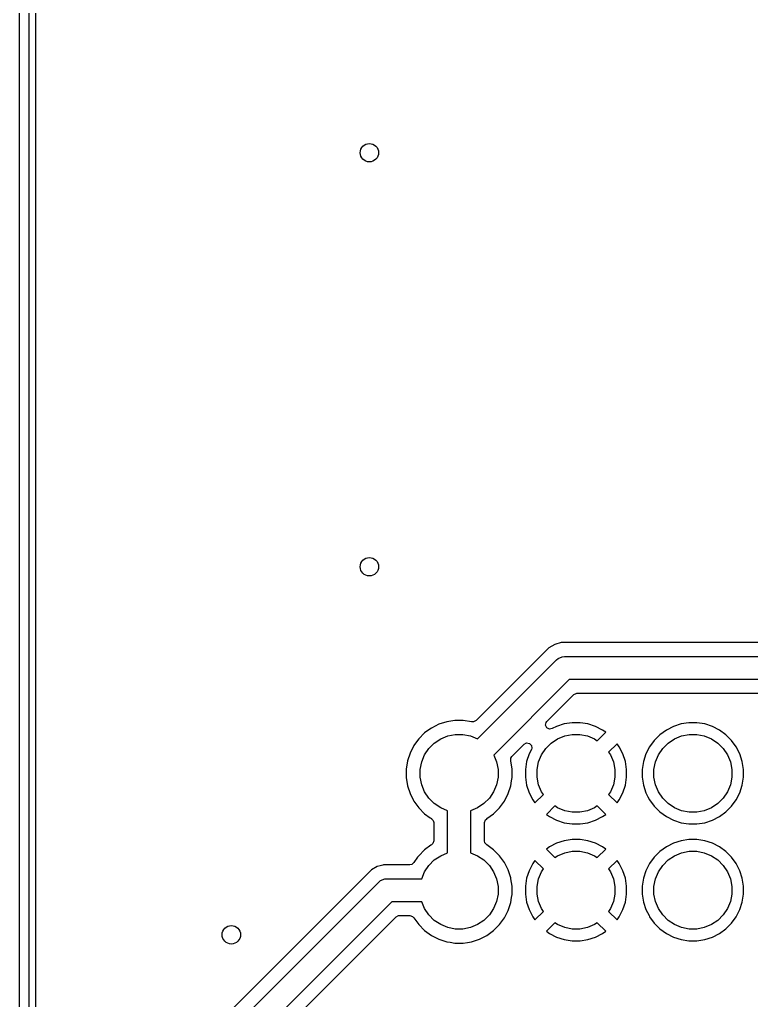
# Model space of a CAD drawing. Extents: x 0 to 130, y -140 to 0.
# Drawn here: x -0.1 to 15.8, y -48.43 to -27.11 of the extents above; entities that cross this region are included whole.
import ezdxf

# ---------------------------------------------------------------- set-up
doc = ezdxf.new("R2010")
doc.units = 0
doc.layers.add('BLACK', color=7, linetype='CONTINUOUS')

msp = doc.modelspace()

# ---------------------------------------------------------------- linework, layer by layer
at = {"layer": 'BLACK', "linetype": 'CONTINUOUS'}
for p, q in [((-0.1, -140), (-0.1, 0)), ((0.1, -0.1), (0.1, -139.9)), ((0.2505, -28.290424), (0.2505, -25.272)), ((0.2505, -51.795525), (0.2505, -28.290424)), ((11.527515, -40.687016), (11.401985, -40.75949)), ((11.667525, -40.6495), (11.527515, -40.687016)), ((27.552475, -40.6495), (11.667525, -40.6495)), ((11.401985, -40.75949), (9.818337, -42.343136)), ((9.847428, -42.739017), (11.563223, -41.023223)), ((11.563223, -41.023223), (11.601102, -40.992137)), ((11.601102, -40.992137), (11.601107, -40.992133)), ((11.601107, -40.992133), (11.691227, -40.954804)), ((11.691227, -40.954804), (11.74, -40.95)), ((11.74, -40.95), (27.48, -40.95)), ((11.843554, -41.45), (10.200982, -43.092571)), ((27.376446, -41.45), (11.843554, -41.45)), ((11.565645, -42.152879), (11.93903, -41.779496)), ((11.93903, -41.779496), (11.993546, -41.751719)), ((11.993546, -41.751719), (12.009033, -41.7505)), ((12.009033, -41.7505), (27.210967, -41.7505)), ((11.357684, -42.36084), (11.565645, -42.152879)), ((9.180593, -42.367828), (9.008362, -42.423788)), ((9.359451, -42.3395), (9.180593, -42.367828)), ((9.359454, -42.3395), (9.359451, -42.3395)), ((9.540546, -42.3395), (9.359454, -42.3395)), ((9.540549, -42.3395), (9.540546, -42.3395)), ((9.719412, -42.367828), (9.540549, -42.3395)), ((9.72319, -42.368736), (9.719412, -42.367828)), ((9.72343, -42.367733), (9.72319, -42.368736)), ((9.76382, -42.370913), (9.72343, -42.367733)), ((9.818337, -42.343136), (9.76382, -42.370913)), ((11.329908, -42.446328), (11.33948, -42.385896)), ((11.33948, -42.385896), (11.357684, -42.36084)), ((11.73242, -42.417084), (11.567748, -42.470589)), ((11.903425, -42.39), (11.73242, -42.417084)), ((12.076575, -42.39), (11.903425, -42.39)), ((12.247579, -42.417084), (12.076575, -42.39)), ((12.412248, -42.470588), (12.247579, -42.417084)), ((14.272293, -42.416598), (14.107561, -42.470123)), ((14.272297, -42.416597), (14.272293, -42.416598)), ((14.443386, -42.3895), (14.272297, -42.416597)), ((14.443389, -42.3895), (14.443386, -42.3895)), ((14.616611, -42.3895), (14.443389, -42.3895)), ((14.616614, -42.3895), (14.616611, -42.3895)), ((14.787702, -42.416597), (14.616614, -42.3895)), ((14.787706, -42.416598), (14.787702, -42.416597)), ((14.952438, -42.470123), (14.787706, -42.416598)), ((8.700499, -42.612447), (8.572447, -42.740499)), ((8.815873, -42.528623), (8.700499, -42.612447)), ((8.847008, -42.506002), (8.815873, -42.528623)), ((9.008362, -42.423788), (8.847008, -42.506002)), ((11.357685, -42.500845), (11.329908, -42.446328)), ((11.412201, -42.528623), (11.357685, -42.500845)), ((11.472633, -42.519052), (11.412201, -42.528623)), ((11.567748, -42.470589), (11.472633, -42.519052)), ((12.566523, -42.549195), (12.412248, -42.470588)), ((12.451505, -42.781004), (12.634169, -42.598341)), ((12.634169, -42.598341), (12.566523, -42.549195)), ((13.953214, -42.548766), (13.813073, -42.650585)), ((14.107558, -42.470125), (13.953214, -42.548766)), ((14.107561, -42.470123), (14.107558, -42.470125)), ((14.952441, -42.470125), (14.952438, -42.470123)), ((15.106785, -42.548766), (14.952441, -42.470125)), ((15.106787, -42.548767), (15.106785, -42.548766)), ((15.106788, -42.548768), (15.106787, -42.548767)), ((15.246928, -42.650586), (15.106788, -42.548768)), ((8.548781, -42.773073), (8.466002, -42.887008)), ((8.572447, -42.740499), (8.548781, -42.773073)), ((8.792941, -42.950766), (8.910766, -42.832941)), ((8.910766, -42.832941), (9.049313, -42.740367)), ((9.049313, -42.740367), (9.203258, -42.676601)), ((9.203258, -42.676601), (9.366685, -42.644093)), ((9.366685, -42.644093), (9.533315, -42.644093)), ((9.533315, -42.644093), (9.696742, -42.676601)), ((9.696742, -42.676601), (9.847428, -42.739017)), ((10.86084, -42.857685), (10.915356, -42.829908)), ((10.915356, -42.829908), (10.975788, -42.839479)), ((10.975788, -42.839479), (11.019053, -42.882744)), ((11.332941, -42.950766), (11.450766, -42.832941)), ((11.450766, -42.832941), (11.589313, -42.740367)), ((11.589313, -42.740367), (11.743258, -42.676601)), ((11.743258, -42.676601), (11.906685, -42.644093)), ((11.906685, -42.644093), (12.073315, -42.644093)), ((12.073315, -42.644093), (12.236742, -42.676601)), ((12.236742, -42.676601), (12.390687, -42.740367)), ((12.390687, -42.740367), (12.451505, -42.781004)), ((12.881657, -42.845829), (12.698993, -43.028491)), ((12.930801, -42.913471), (12.881657, -42.845829)), ((13.690585, -42.773073), (13.588766, -42.913214)), ((13.813073, -42.650585), (13.690585, -42.773073)), ((13.872941, -42.950766), (13.990766, -42.832941)), ((13.990766, -42.832941), (14.129313, -42.740367)), ((14.129313, -42.740367), (14.283258, -42.676601)), ((14.283258, -42.676601), (14.446685, -42.644093)), ((14.446685, -42.644093), (14.613315, -42.644093)), ((14.613315, -42.644093), (14.776742, -42.676601)), ((14.776742, -42.676601), (14.930687, -42.740367)), ((14.930687, -42.740367), (15.069234, -42.832941)), ((15.069234, -42.832941), (15.187059, -42.950766)), ((15.369414, -42.773072), (15.246928, -42.650586)), ((15.471232, -42.913212), (15.369414, -42.773072)), ((8.383788, -43.048362), (8.327828, -43.220593)), ((8.466002, -42.887008), (8.383788, -43.048362)), ((8.700367, -43.089313), (8.792941, -42.950766)), ((10.596864, -43.12166), (10.86084, -42.857685)), ((11.019053, -42.972634), (10.970588, -43.067751)), ((11.019053, -42.882744), (11.028624, -42.943176)), ((11.028624, -42.943176), (11.019053, -42.972634)), ((11.240367, -43.089313), (11.332941, -42.950766)), ((12.698993, -43.028491), (12.739633, -43.089313)), ((12.930804, -42.913475), (12.930801, -42.913471)), ((13.009411, -43.067751), (12.930804, -42.913475)), ((13.588766, -42.913214), (13.510125, -43.067558)), ((13.780367, -43.089313), (13.872941, -42.950766)), ((15.187059, -42.950766), (15.279633, -43.089313)), ((15.549873, -43.067555), (15.471232, -42.913212)), ((8.327828, -43.220593), (8.2995, -43.39945)), ((8.604093, -43.406685), (8.636601, -43.243258)), ((8.636601, -43.243258), (8.700367, -43.089313)), ((10.200982, -43.092571), (10.263399, -43.243258)), ((10.263399, -43.243258), (10.295907, -43.406685)), ((10.571264, -43.21681), (10.572713, -43.216461)), ((10.572171, -43.220587), (10.571264, -43.21681)), ((10.6005, -43.39945), (10.572171, -43.220587)), ((10.572711, -43.161076), (10.596864, -43.12166)), ((10.572713, -43.216461), (10.572711, -43.161076)), ((10.917084, -43.23242), (10.89, -43.403424)), ((10.970588, -43.067751), (10.917084, -43.23242)), ((11.144093, -43.406685), (11.176601, -43.243258)), ((11.176601, -43.243258), (11.240367, -43.089313)), ((12.739633, -43.089313), (12.803399, -43.243258)), ((12.803399, -43.243258), (12.835907, -43.406685)), ((13.062915, -43.23242), (13.009411, -43.067751)), ((13.089994, -43.403385), (13.062915, -43.23242)), ((13.456597, -43.232297), (13.4295, -43.403385)), ((13.456598, -43.232293), (13.456597, -43.232297)), ((13.510123, -43.067561), (13.456598, -43.232293)), ((13.510125, -43.067558), (13.510123, -43.067561)), ((13.684093, -43.406685), (13.716601, -43.243258)), ((13.716601, -43.243258), (13.780367, -43.089313)), ((15.279633, -43.089313), (15.343399, -43.243258)), ((15.343399, -43.243258), (15.375907, -43.406685)), ((15.549873, -43.067557), (15.549873, -43.067555)), ((15.549874, -43.067558), (15.549873, -43.067557)), ((15.549876, -43.067561), (15.549874, -43.067558)), ((15.603401, -43.232293), (15.549876, -43.067561)), ((15.603402, -43.232297), (15.603401, -43.232293)), ((15.6305, -43.403385), (15.603402, -43.232297)), ((8.2995, -43.39945), (8.2995, -43.580549)), ((8.604093, -43.573315), (8.604093, -43.406685)), ((10.295907, -43.406685), (10.295907, -43.573315)), ((10.6005, -43.580549), (10.6005, -43.39945)), ((10.89, -43.403424), (10.89, -43.576575)), ((11.144093, -43.573315), (11.144093, -43.406685)), ((12.835907, -43.406685), (12.835907, -43.573315)), ((13.09, -43.403424), (13.089994, -43.403385)), ((13.09, -43.576575), (13.09, -43.403424)), ((13.4295, -43.403385), (13.4295, -43.576614)), ((13.684093, -43.573315), (13.684093, -43.406685)), ((15.375907, -43.406685), (15.375907, -43.573315)), ((15.6305, -43.576614), (15.6305, -43.403385)), ((8.2995, -43.580549), (8.327828, -43.759406)), ((8.636601, -43.736742), (8.604093, -43.573315)), ((10.295907, -43.573315), (10.263399, -43.736742)), ((10.572171, -43.759409), (10.588963, -43.653389)), ((10.588963, -43.653389), (10.6005, -43.580549)), ((10.89, -43.576575), (10.917084, -43.747579)), ((11.176601, -43.736742), (11.144093, -43.573315)), ((12.835907, -43.573315), (12.803399, -43.736742)), ((13.062915, -43.747579), (13.09, -43.576575)), ((13.4295, -43.576614), (13.456597, -43.747702)), ((13.716601, -43.736742), (13.684093, -43.573315)), ((15.375907, -43.573315), (15.343399, -43.736742)), ((15.603402, -43.747702), (15.6305, -43.576614)), ((8.327828, -43.759406), (8.383788, -43.931637)), ((8.700367, -43.890687), (8.636601, -43.736742)), ((8.792941, -44.029234), (8.700367, -43.890687)), ((10.199633, -43.890687), (10.107059, -44.029234)), ((10.263399, -43.736742), (10.199633, -43.890687)), ((10.516211, -43.931639), (10.572171, -43.759409)), ((10.917084, -43.747579), (10.970588, -43.912248)), ((10.970588, -43.912248), (11.049195, -44.066523)), ((11.240367, -43.890687), (11.176601, -43.736742)), ((11.281004, -43.951505), (11.240367, -43.890687)), ((12.739633, -43.890687), (12.698994, -43.951506)), ((12.803399, -43.736742), (12.739633, -43.890687)), ((12.930805, -44.066522), (13.009411, -43.912248)), ((13.009411, -43.912248), (13.062915, -43.747579)), ((13.456597, -43.747702), (13.456598, -43.747706)), ((13.456598, -43.747706), (13.510123, -43.912438)), ((13.510123, -43.912438), (13.510125, -43.912441)), ((13.510125, -43.912441), (13.553566, -43.997701)), ((13.780367, -43.890687), (13.716601, -43.736742)), ((13.872941, -44.029234), (13.780367, -43.890687)), ((15.279633, -43.890687), (15.187059, -44.029234)), ((15.343399, -43.736742), (15.279633, -43.890687)), ((15.471232, -44.066788), (15.549873, -43.912445)), ((15.549873, -43.912445), (15.549874, -43.91244)), ((15.549874, -43.91244), (15.549876, -43.912438)), ((15.549876, -43.912438), (15.603401, -43.747706)), ((15.603401, -43.747706), (15.603402, -43.747702)), ((8.383788, -43.931637), (8.452649, -44.066785)), ((8.452649, -44.066785), (8.466004, -44.092994)), ((8.466004, -44.092994), (8.572447, -44.239501)), ((8.910766, -44.147059), (8.792941, -44.029234)), ((10.107059, -44.029234), (9.989234, -44.147059)), ((10.327553, -44.239501), (10.433996, -44.092994)), ((10.433996, -44.092994), (10.516211, -43.931639)), ((11.049195, -44.066523), (11.098341, -44.134169)), ((11.098341, -44.134169), (11.281004, -43.951505)), ((12.698994, -43.951506), (12.881657, -44.134169)), ((12.881657, -44.134169), (12.930805, -44.066522)), ((13.553566, -43.997701), (13.588768, -44.066788)), ((13.588768, -44.066788), (13.690586, -44.206928)), ((13.990766, -44.147059), (13.872941, -44.029234)), ((15.187059, -44.029234), (15.069234, -44.147059)), ((15.369414, -44.206928), (15.471232, -44.066788)), ((8.572447, -44.239501), (8.700499, -44.367553)), ((9.049313, -44.239633), (8.910766, -44.147059)), ((9.2, -44.302049), (9.049313, -44.239633)), ((9.2, -45.21795), (9.2, -44.302049)), ((9.850687, -44.239633), (9.7, -44.302049)), ((9.7, -44.302049), (9.7, -45.21795)), ((9.989234, -44.147059), (9.850687, -44.239633)), ((10.199501, -44.367553), (10.327553, -44.239501)), ((11.528491, -44.198993), (11.345829, -44.381657)), ((11.589313, -44.239633), (11.528491, -44.198993)), ((11.743258, -44.303399), (11.589313, -44.239633)), ((11.906685, -44.335907), (11.743258, -44.303399)), ((12.073315, -44.335907), (11.906685, -44.335907)), ((12.236742, -44.303399), (12.073315, -44.335907)), ((12.390687, -44.239633), (12.236742, -44.303399)), ((12.451506, -44.198994), (12.390687, -44.239633)), ((12.634169, -44.381657), (12.451506, -44.198994)), ((13.690586, -44.206928), (13.813072, -44.329414)), ((13.813072, -44.329414), (13.953212, -44.431232)), ((14.129313, -44.239633), (13.990766, -44.147059)), ((14.283258, -44.303399), (14.129313, -44.239633)), ((14.446685, -44.335907), (14.283258, -44.303399)), ((14.613315, -44.335907), (14.446685, -44.335907)), ((14.776742, -44.303399), (14.613315, -44.335907)), ((14.930687, -44.239633), (14.776742, -44.303399)), ((15.069234, -44.147059), (14.930687, -44.239633)), ((15.106788, -44.431232), (15.246928, -44.329414)), ((15.246928, -44.329414), (15.369414, -44.206928)), ((8.700499, -44.367553), (8.823514, -44.456928)), ((8.823514, -44.456928), (8.847009, -44.473998)), ((8.847009, -44.473998), (8.850325, -44.47603)), ((8.850325, -44.47603), (8.849542, -44.477307)), ((8.849542, -44.477307), (8.888698, -44.516441)), ((8.888698, -44.516441), (8.8995, -44.56141)), ((10.0005, -44.56141), (10.019407, -44.503219)), ((10.019407, -44.503219), (10.050216, -44.476913)), ((10.049675, -44.47603), (10.05299, -44.473998)), ((10.050216, -44.476913), (10.049675, -44.47603)), ((10.052989, -44.473998), (10.052994, -44.473996)), ((10.05299, -44.473998), (10.052989, -44.473998)), ((10.052994, -44.473996), (10.199501, -44.367553)), ((11.345829, -44.381657), (11.413471, -44.430801)), ((11.413471, -44.430801), (11.413475, -44.430804)), ((11.413475, -44.430804), (11.567751, -44.509411)), ((11.567751, -44.509411), (11.73242, -44.562915)), ((12.247579, -44.562915), (12.412248, -44.509411)), ((12.412248, -44.509411), (12.566522, -44.430805)), ((12.566522, -44.430805), (12.634169, -44.381657)), ((13.953212, -44.431232), (14.107555, -44.509873)), ((14.107555, -44.509873), (14.107557, -44.509873)), ((14.107557, -44.509873), (14.107558, -44.509874)), ((14.107558, -44.509874), (14.107561, -44.509876)), ((14.107561, -44.509876), (14.272293, -44.563401)), ((14.787706, -44.563401), (14.952438, -44.509876)), ((14.952438, -44.509876), (14.95244, -44.509874)), ((14.95244, -44.509874), (14.952445, -44.509873)), ((14.952445, -44.509873), (15.106788, -44.431232)), ((8.8995, -44.56141), (8.8995, -44.958589)), ((10.0005, -44.958589), (10.0005, -44.56141)), ((11.73242, -44.562915), (11.903425, -44.59)), ((11.903425, -44.59), (12.076575, -44.59)), ((12.076575, -44.59), (12.247579, -44.562915)), ((14.272293, -44.563401), (14.272297, -44.563402)), ((14.272297, -44.563402), (14.443386, -44.5905)), ((14.443386, -44.5905), (14.443389, -44.5905)), ((14.443389, -44.5905), (14.616614, -44.5905)), ((14.616614, -44.5905), (14.787702, -44.563402)), ((14.787702, -44.563402), (14.787706, -44.563401)), ((8.8995, -44.958589), (8.880593, -45.01678)), ((10.011275, -45.003503), (10.0005, -44.958589)), ((11.73242, -44.957084), (11.567751, -45.010588)), ((11.903425, -44.93), (11.73242, -44.957084)), ((12.076575, -44.93), (11.903425, -44.93)), ((12.247579, -44.957084), (12.076575, -44.93)), ((12.412248, -45.010588), (12.247579, -44.957084)), ((14.272293, -44.956598), (14.107561, -45.010123)), ((14.272297, -44.956597), (14.272293, -44.956598)), ((14.443386, -44.9295), (14.272297, -44.956597)), ((14.443389, -44.9295), (14.443386, -44.9295)), ((14.616611, -44.9295), (14.443389, -44.9295)), ((14.616614, -44.9295), (14.616611, -44.9295)), ((14.787702, -44.956597), (14.616614, -44.9295)), ((14.787706, -44.956598), (14.787702, -44.956597)), ((14.952438, -45.010123), (14.787706, -44.956598)), ((8.700499, -45.152447), (8.572447, -45.280499)), ((8.834409, -45.055156), (8.700499, -45.152447)), ((8.847011, -45.046), (8.834409, -45.055156)), ((8.85032, -45.043973), (8.847011, -45.046)), ((8.880593, -45.01678), (8.849785, -45.0431)), ((8.849785, -45.0431), (8.85032, -45.043973)), ((10.050453, -45.04271), (10.011275, -45.003503)), ((10.04968, -45.043973), (10.050453, -45.04271)), ((10.052988, -45.046), (10.04968, -45.043973)), ((10.052992, -45.046003), (10.052988, -45.046)), ((10.052994, -45.046004), (10.052992, -45.046003)), ((10.199501, -45.152447), (10.052994, -45.046004)), ((10.327553, -45.280499), (10.199501, -45.152447)), ((11.413473, -45.089196), (11.345829, -45.138341)), ((11.345829, -45.138341), (11.528493, -45.321005)), ((11.567751, -45.010588), (11.413473, -45.089196)), ((11.743258, -45.216601), (11.906685, -45.184093)), ((11.906685, -45.184093), (12.073315, -45.184093)), ((12.073315, -45.184093), (12.236742, -45.216601)), ((12.566523, -45.089195), (12.412248, -45.010588)), ((12.451505, -45.321004), (12.634169, -45.138341)), ((12.634169, -45.138341), (12.566523, -45.089195)), ((13.813073, -45.190585), (13.690585, -45.313073)), ((13.953214, -45.088766), (13.813073, -45.190585)), ((14.107558, -45.010125), (13.953214, -45.088766)), ((14.107561, -45.010123), (14.107558, -45.010125)), ((14.283258, -45.216601), (14.446685, -45.184093)), ((14.446685, -45.184093), (14.613315, -45.184093)), ((14.613315, -45.184093), (14.776742, -45.216601)), ((14.952441, -45.010125), (14.952438, -45.010123)), ((15.106785, -45.088766), (14.952441, -45.010125)), ((15.106787, -45.088767), (15.106785, -45.088766)), ((15.106788, -45.088768), (15.106787, -45.088767)), ((15.246928, -45.190586), (15.106788, -45.088768)), ((15.369414, -45.313072), (15.246928, -45.190586)), ((8.548781, -45.313073), (8.466001, -45.427009)), ((8.572447, -45.280499), (8.548781, -45.313073)), ((8.792941, -45.490766), (8.910766, -45.372941)), ((8.910766, -45.372941), (9.049313, -45.280367)), ((9.049313, -45.280367), (9.2, -45.21795)), ((9.7, -45.21795), (9.850687, -45.280367)), ((9.850687, -45.280367), (9.989234, -45.372941)), ((9.989234, -45.372941), (10.107059, -45.490766)), ((10.433996, -45.427006), (10.327553, -45.280499)), ((11.09834, -45.385829), (11.049196, -45.453473)), ((11.281005, -45.568493), (11.09834, -45.385829)), ((11.528493, -45.321005), (11.589313, -45.280367)), ((11.589313, -45.280367), (11.743258, -45.216601)), ((12.236742, -45.216601), (12.390687, -45.280367)), ((12.390687, -45.280367), (12.451505, -45.321004)), ((12.881657, -45.385829), (12.698993, -45.568491)), ((12.930801, -45.453471), (12.881657, -45.385829)), ((13.690585, -45.313073), (13.588766, -45.453214)), ((13.872941, -45.490766), (13.990766, -45.372941)), ((13.990766, -45.372941), (14.129313, -45.280367)), ((14.129313, -45.280367), (14.283258, -45.216601)), ((14.776742, -45.216601), (14.930687, -45.280367)), ((14.930687, -45.280367), (15.069234, -45.372941)), ((15.069234, -45.372941), (15.187059, -45.490766)), ((15.471232, -45.453212), (15.369414, -45.313072)), ((7.543985, -45.58949), (1.60349, -51.529985)), ((7.669514, -45.517016), (7.543985, -45.58949)), ((7.730951, -45.500554), (7.669514, -45.517016)), ((7.792388, -45.484092), (7.730951, -45.500554)), ((7.805904, -45.48047), (7.792388, -45.484091)), ((7.792388, -45.484091), (7.792388, -45.484092)), ((7.809525, -45.4795), (7.805904, -45.48047)), ((8.378589, -45.4795), (7.809525, -45.4795)), ((8.423521, -45.468716), (8.378589, -45.4795)), ((8.462701, -45.429547), (8.423521, -45.468716)), ((8.46397, -45.430325), (8.462701, -45.429547)), ((8.466001, -45.427009), (8.46397, -45.430325)), ((8.700367, -45.629313), (8.792941, -45.490766)), ((10.107059, -45.490766), (10.199633, -45.629313)), ((10.516211, -45.588361), (10.433996, -45.427006)), ((10.572171, -45.760591), (10.516211, -45.588361)), ((10.970588, -45.607751), (10.917084, -45.77242)), ((11.049196, -45.453473), (10.970588, -45.607751)), ((11.240367, -45.629313), (11.281005, -45.568493)), ((12.698993, -45.568491), (12.739633, -45.629313)), ((12.930804, -45.453475), (12.930801, -45.453471)), ((13.009411, -45.607751), (12.930804, -45.453475)), ((13.062915, -45.77242), (13.009411, -45.607751)), ((13.510123, -45.607561), (13.456598, -45.772293)), ((13.510125, -45.607558), (13.510123, -45.607561)), ((13.588766, -45.453214), (13.510125, -45.607558)), ((13.780367, -45.629313), (13.872941, -45.490766)), ((15.187059, -45.490766), (15.279633, -45.629313)), ((15.549873, -45.607555), (15.471232, -45.453212)), ((15.549873, -45.607557), (15.549873, -45.607555)), ((15.549874, -45.607558), (15.549873, -45.607557)), ((15.549876, -45.607561), (15.549874, -45.607558)), ((15.603401, -45.772293), (15.549876, -45.607561)), ((7.705223, -45.853223), (7.743108, -45.822132)), ((7.743108, -45.822132), (7.833228, -45.784803)), ((7.833228, -45.784803), (7.833237, -45.784803)), ((7.833237, -45.784803), (7.882, -45.78)), ((7.882, -45.78), (8.637951, -45.78)), ((8.637951, -45.78), (8.700367, -45.629313)), ((10.199633, -45.629313), (10.263399, -45.783258)), ((10.263399, -45.783258), (10.295907, -45.946685)), ((10.575643, -45.782511), (10.572171, -45.760591)), ((10.6005, -45.93945), (10.575643, -45.782511)), ((10.917084, -45.77242), (10.89, -45.943424)), ((11.144093, -45.946685), (11.176601, -45.783258)), ((11.176601, -45.783258), (11.240367, -45.629313)), ((12.739633, -45.629313), (12.803399, -45.783258)), ((12.803399, -45.783258), (12.835907, -45.946685)), ((13.089994, -45.943385), (13.062915, -45.77242)), ((13.456597, -45.772297), (13.4295, -45.943385)), ((13.456598, -45.772293), (13.456597, -45.772297)), ((13.684093, -45.946685), (13.716601, -45.783258)), ((13.716601, -45.783258), (13.780367, -45.629313)), ((15.279633, -45.629313), (15.343399, -45.783258)), ((15.343399, -45.783258), (15.375907, -45.946685)), ((15.603402, -45.772297), (15.603401, -45.772293)), ((15.6305, -45.943385), (15.603402, -45.772297)), ((1.867223, -51.691223), (7.705223, -45.853223)), ((10.295907, -45.946685), (10.295907, -46.113315)), ((10.6005, -45.943424), (10.6005, -45.93945)), ((10.6005, -46.120549), (10.6005, -45.943424)), ((10.89, -45.943424), (10.89, -46.116575)), ((11.144093, -46.113315), (11.144093, -45.946685)), ((12.835907, -45.946685), (12.835907, -46.113315)), ((13.09, -45.943424), (13.089994, -45.943385)), ((13.09, -46.116575), (13.09, -45.943424)), ((13.4295, -45.943385), (13.4295, -46.116614)), ((13.684093, -46.113315), (13.684093, -45.946685)), ((15.375907, -45.946685), (15.375907, -46.113315)), ((15.6305, -46.116614), (15.6305, -45.943385)), ((10.295907, -46.113315), (10.263399, -46.276742)), ((10.572171, -46.299409), (10.589133, -46.192315)), ((10.589133, -46.192315), (10.6005, -46.120549)), ((10.89, -46.116575), (10.917084, -46.287579)), ((11.176601, -46.276742), (11.144093, -46.113315)), ((12.835907, -46.113315), (12.803399, -46.276742)), ((13.062915, -46.287579), (13.09, -46.116575)), ((13.4295, -46.116614), (13.456597, -46.287702)), ((13.716601, -46.276742), (13.684093, -46.113315)), ((15.375907, -46.113315), (15.343399, -46.276742)), ((15.603402, -46.287702), (15.6305, -46.116614)), ((7.985554, -46.28), (2.294, -51.971554)), ((8.637951, -46.28), (7.985554, -46.28)), ((8.700367, -46.430687), (8.637951, -46.28)), ((8.792941, -46.569234), (8.700367, -46.430687)), ((10.199633, -46.430687), (10.107059, -46.569234)), ((10.263399, -46.276742), (10.199633, -46.430687)), ((10.433996, -46.632994), (10.516211, -46.471639)), ((10.516211, -46.471639), (10.572171, -46.299409)), ((10.917084, -46.287579), (10.970588, -46.452248)), ((10.970588, -46.452248), (11.049195, -46.606523)), ((11.240367, -46.430687), (11.176601, -46.276742)), ((11.281004, -46.491505), (11.240367, -46.430687)), ((12.739633, -46.430687), (12.698994, -46.491506)), ((12.803399, -46.276742), (12.739633, -46.430687)), ((12.930805, -46.606522), (13.009411, -46.452248)), ((13.009411, -46.452248), (13.062915, -46.287579)), ((13.456597, -46.287702), (13.456598, -46.287706)), ((13.456598, -46.287706), (13.510123, -46.452438)), ((13.510123, -46.452438), (13.510125, -46.452441)), ((13.510125, -46.452441), (13.575994, -46.581719)), ((13.780367, -46.430687), (13.716601, -46.276742)), ((13.872941, -46.569234), (13.780367, -46.430687)), ((15.279633, -46.430687), (15.187059, -46.569234)), ((15.343399, -46.276742), (15.279633, -46.430687)), ((15.471232, -46.606788), (15.549873, -46.452445)), ((15.549873, -46.452445), (15.549874, -46.45244)), ((15.549874, -46.45244), (15.549876, -46.452438)), ((15.549876, -46.452438), (15.603401, -46.287706)), ((15.603401, -46.287706), (15.603402, -46.287702)), ((2.623496, -52.067029), (8.081029, -46.609496)), ((8.081029, -46.609496), (8.135546, -46.581719)), ((8.135546, -46.581719), (8.151033, -46.5805)), ((8.151033, -46.5805), (8.378589, -46.5805)), ((8.378589, -46.5805), (8.43678, -46.599407)), ((8.43678, -46.599407), (8.463093, -46.630212)), ((8.463093, -46.630212), (8.46397, -46.629675)), ((8.46397, -46.629675), (8.466001, -46.63299)), ((8.466001, -46.63299), (8.466002, -46.632991)), ((8.466002, -46.632991), (8.466004, -46.632994)), ((8.466004, -46.632994), (8.572447, -46.779501)), ((8.910766, -46.687059), (8.792941, -46.569234)), ((10.107059, -46.569234), (9.989234, -46.687059)), ((10.327553, -46.779501), (10.433996, -46.632994)), ((11.049195, -46.606523), (11.098341, -46.674169)), ((11.098341, -46.674169), (11.281004, -46.491505)), ((12.698994, -46.491506), (12.881657, -46.674169)), ((12.881657, -46.674169), (12.930805, -46.606522)), ((13.575994, -46.581719), (13.588768, -46.606788)), ((13.588768, -46.606788), (13.690586, -46.746928)), ((13.990766, -46.687059), (13.872941, -46.569234)), ((15.187059, -46.569234), (15.069234, -46.687059)), ((15.369414, -46.746928), (15.471232, -46.606788)), ((8.572447, -46.779501), (8.700499, -46.907553)), ((9.049313, -46.779633), (8.910766, -46.687059)), ((9.203258, -46.843399), (9.049313, -46.779633)), ((9.366685, -46.875907), (9.203258, -46.843399)), ((9.533315, -46.875907), (9.366685, -46.875907)), ((9.696742, -46.843399), (9.533315, -46.875907)), ((9.850687, -46.779633), (9.696742, -46.843399)), ((9.989234, -46.687059), (9.850687, -46.779633)), ((10.199501, -46.907553), (10.327553, -46.779501)), ((11.528491, -46.738993), (11.345829, -46.921657)), ((11.589313, -46.779633), (11.528491, -46.738993)), ((11.743258, -46.843399), (11.589313, -46.779633)), ((11.906685, -46.875907), (11.743258, -46.843399)), ((12.073315, -46.875907), (11.906685, -46.875907)), ((12.236742, -46.843399), (12.073315, -46.875907)), ((12.390687, -46.779633), (12.236742, -46.843399)), ((12.451506, -46.738994), (12.390687, -46.779633)), ((12.634169, -46.921657), (12.451506, -46.738994)), ((13.690586, -46.746928), (13.813072, -46.869414)), ((13.813072, -46.869414), (13.953212, -46.971232)), ((14.129313, -46.779633), (13.990766, -46.687059)), ((14.283258, -46.843399), (14.129313, -46.779633)), ((14.446685, -46.875907), (14.283258, -46.843399)), ((14.613315, -46.875907), (14.446685, -46.875907)), ((14.776742, -46.843399), (14.613315, -46.875907)), ((14.930687, -46.779633), (14.776742, -46.843399)), ((15.069234, -46.687059), (14.930687, -46.779633)), ((15.106788, -46.971232), (15.246928, -46.869414)), ((15.246928, -46.869414), (15.369414, -46.746928)), ((8.700499, -46.907553), (8.847006, -47.013996)), ((8.847006, -47.013996), (9.008361, -47.096211)), ((9.008361, -47.096211), (9.180591, -47.152171)), ((9.719409, -47.152171), (9.891639, -47.096211)), ((9.891639, -47.096211), (10.052994, -47.013996)), ((10.052994, -47.013996), (10.199501, -46.907553)), ((11.345829, -46.921657), (11.413471, -46.970801)), ((11.413471, -46.970801), (11.413475, -46.970804)), ((11.413475, -46.970804), (11.567751, -47.049411)), ((11.567751, -47.049411), (11.73242, -47.102915)), ((11.73242, -47.102915), (11.903425, -47.13)), ((12.076575, -47.13), (12.247579, -47.102915)), ((12.247579, -47.102915), (12.412248, -47.049411)), ((12.412248, -47.049411), (12.566522, -46.970805)), ((12.566522, -46.970805), (12.634169, -46.921657)), ((13.953212, -46.971232), (14.107555, -47.049873)), ((14.107555, -47.049873), (14.107557, -47.049873)), ((14.107557, -47.049873), (14.107558, -47.049874)), ((14.107558, -47.049874), (14.107561, -47.049876)), ((14.107561, -47.049876), (14.272293, -47.103401)), ((14.272293, -47.103401), (14.272297, -47.103402)), ((14.272297, -47.103402), (14.443386, -47.1305)), ((14.616614, -47.1305), (14.787702, -47.103402)), ((14.787702, -47.103402), (14.787706, -47.103401)), ((14.787706, -47.103401), (14.952438, -47.049876)), ((14.952438, -47.049876), (14.95244, -47.049874)), ((14.95244, -47.049874), (14.952445, -47.049873)), ((14.952445, -47.049873), (15.106788, -46.971232)), ((9.180591, -47.152171), (9.252136, -47.163502)), ((9.252136, -47.163502), (9.359451, -47.1805)), ((9.359451, -47.1805), (9.359454, -47.1805)), ((9.359454, -47.1805), (9.540549, -47.1805)), ((9.540549, -47.1805), (9.629977, -47.166335)), ((9.629977, -47.166335), (9.719409, -47.152171)), ((11.903425, -47.13), (12.076575, -47.13)), ((14.443386, -47.1305), (14.443389, -47.1305)), ((14.443389, -47.1305), (14.616614, -47.1305))]:
    msp.add_line(p, q, dxfattribs=at)
at = {"layer": 'BLACK'}
for centre in [(7.5, -30), (7.5, -39), (4.5, -47)]:
    msp.add_circle(centre, 0.2, dxfattribs=at)

doc.saveas('drawing.dxf')
